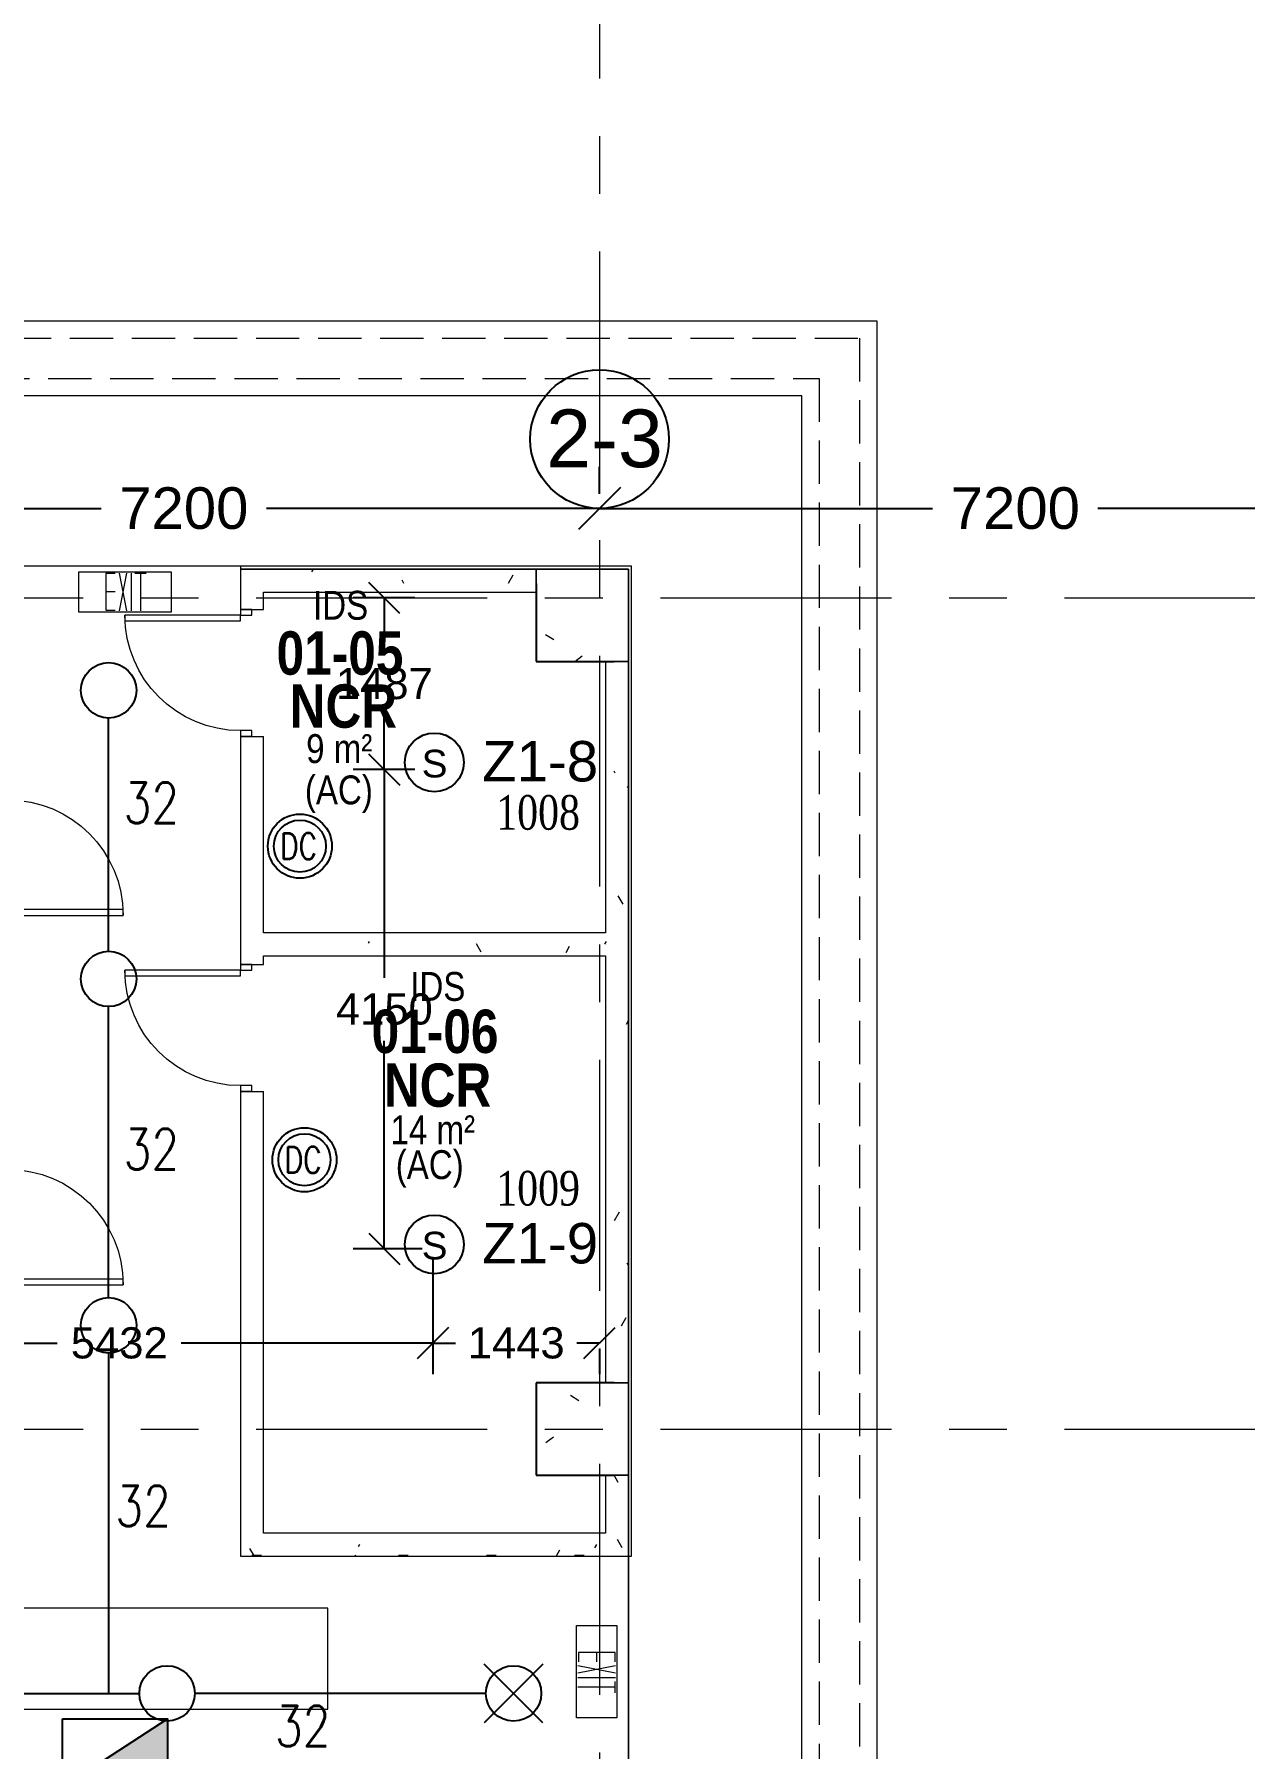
# Model space of a CAD drawing. Header units: millimetres. Extents: x -282761 to 137668, y -273845 to 94451.
# Drawn here: x 1926 to 12407, y -5993 to 8857 of the extents above; entities that cross this region are included whole.
import ezdxf

# ---------------------------------------------------------------- set-up
doc = ezdxf.new("R2010")
doc.units = ezdxf.units.MM
for name, pattern in [('BLK_2 - 1ST__2ND_STOREY_PLAN-archi clean_11 SEPT 2024$0$IDA - Grid Line', [3500, 2000, -500, 500, -500]), ('BLK_2 - 1ST__2ND_STOREY_PLAN-archi clean_11 SEPT 2024$0$IDA - Hidden 065', [537.5, 375, -162.5]), ('HIDDEN2', [4.7625, 3.175, -1.5875])]:
    doc.linetypes.add(name, pattern=pattern)
doc.layers.get('Defpoints').update_dxf_attribs({"color": 8})
for name, color, linetype in [('ADRESS', 42, 'Continuous'), ('DIM', 8, 'Continuous'), ('M-_FIRE----_E-', 14, 'Continuous'), ('M-_FIRESMOKE_E-', 1, 'Continuous'), ('M-_FIRESPRK_T-', 7, 'Continuous'), ('M-_SPRKBEAM_E-', 12, 'HIDDEN2'), ('M-_SPRKPIEX_E-', 1, 'Continuous'), ('M-FIRE----_E-', 12, 'Continuous'), ('ROOMNAME', 7, 'Continuous'), ('SITE DIM', 5, 'Continuous'), ('ZONENAME', 152, 'Continuous')]:
    doc.layers.add(name, color=color, linetype=linetype)
for name, color, linetype, lineweight in [('BLK_2 - 1ST__2ND_STOREY_PLAN-archi clean_11 SEPT 2024$0$0-1', 8, 'Continuous', 5), ('BLK_2 - 1ST__2ND_STOREY_PLAN-archi clean_11 SEPT 2024$0$1599_DB_A_BLK2_HQ_R21- LINKVIEW_BLK2_1ST STOREY Toilet JOH$0$A-_DETA----_ED', 8, 'Continuous', 9), ('BLK_2 - 1ST__2ND_STOREY_PLAN-archi clean_11 SEPT 2024$0$1599_DB_A_BLK2_HQ_R21- LINKVIEW_BLK2_1ST STOREY Toilet JOH$0$E-_LIGT----_E', 8, 'Continuous', 9), ('BLK_2 - 1ST__2ND_STOREY_PLAN-archi clean_11 SEPT 2024$0$1599_DB_A_BLK2_HQ_R21- LINKVIEW_BLK2_1ST STOREY Toilet JOH$0$S-_COLN----_E', 8, 'Continuous', 9), ('BLK_2 - 1ST__2ND_STOREY_PLAN-archi clean_11 SEPT 2024$0$_CATCHMENT_DRAIN', 8, 'Continuous', 0), ('BLK_2 - 1ST__2ND_STOREY_PLAN-archi clean_11 SEPT 2024$0$_CATCHMENT_DRAIN_HD', 8, 'BLK_2 - 1ST__2ND_STOREY_PLAN-archi clean_11 SEPT 2024$0$IDA - Hidden 065', 0), ('BLK_2 - 1ST__2ND_STOREY_PLAN-archi clean_11 SEPT 2024$0$A-_ANOT----_D-1', 8, 'Continuous', 9), ('BLK_2 - 1ST__2ND_STOREY_PLAN-archi clean_11 SEPT 2024$0$A-_DETA----_ED-2', 8, 'Continuous', 9), ('BLK_2 - 1ST__2ND_STOREY_PLAN-archi clean_11 SEPT 2024$0$A-_DOOR----_E-1', 8, 'Continuous', 9), ('BLK_2 - 1ST__2ND_STOREY_PLAN-archi clean_11 SEPT 2024$0$A-_FLOR----_E', 8, 'Continuous', 9), ('BLK_2 - 1ST__2ND_STOREY_PLAN-archi clean_11 SEPT 2024$0$A-_FURT----_E-1', 8, 'Continuous', 9), ('BLK_2 - 1ST__2ND_STOREY_PLAN-archi clean_11 SEPT 2024$0$A-_WALL----_E', 8, 'Continuous', 9), ('BLK_2 - 1ST__2ND_STOREY_PLAN-archi clean_11 SEPT 2024$0$A-_WALL----_E-1', 8, 'Continuous', 18), ('BLK_2 - 1ST__2ND_STOREY_PLAN-archi clean_11 SEPT 2024$0$A-_WALL----_H-1', 8, 'Continuous', 9), ('BLK_2 - 1ST__2ND_STOREY_PLAN-archi clean_11 SEPT 2024$0$A-_WALL----_H-2', 8, 'Continuous', 9), ('BLK_2 - 1ST__2ND_STOREY_PLAN-archi clean_11 SEPT 2024$0$A-_WALLPRTN_E-1', 8, 'Continuous', 18), ('BLK_2 - 1ST__2ND_STOREY_PLAN-archi clean_11 SEPT 2024$0$E-_LIGT----_E', 8, 'Continuous', 9), ('BLK_2 - 1ST__2ND_STOREY_PLAN-archi clean_11 SEPT 2024$0$S-_ANOTGRID_E-1', 8, 'BLK_2 - 1ST__2ND_STOREY_PLAN-archi clean_11 SEPT 2024$0$IDA - Grid Line', 9), ('BLK_2 - 1ST__2ND_STOREY_PLAN-archi clean_11 SEPT 2024$0$S-_COLN----_E', 8, 'Continuous', 9), ('BLK_2 - 1ST__2ND_STOREY_PLAN-archi clean_11 SEPT 2024$0$S-_COLN----_E-1', 8, 'Continuous', 25), ('BLK_2 - 1ST__2ND_STOREY_PLAN-archi clean_11 SEPT 2024$0$S-_COLN----_E-2', 8, 'Continuous', 9)]:
    doc.layers.add(name, color=color, linetype=linetype, lineweight=lineweight)
doc.styles.add('BLK_2 - 1ST__2ND_STOREY_PLAN_12  JUNE 2024$0$Arial Narrow_2', font='ARIALN.TTF', dxfattribs={"height": 500})
doc.styles.add('BLK_2 - 1ST__2ND_STOREY_PLAN_12  JUNE 2024$0$Arial Narrow_4', font='ARIALN.TTF', dxfattribs={"height": 375})
doc.styles.add('BLK_2 - 1ST__2ND_STOREY_PLAN_12  JUNE 2024$0$Arial Narrow_B_2', font='ARIALNB.TTF', dxfattribs={"height": 500})
doc.styles.add('Simplex', font='SIMPLEX.shx', dxfattribs={"width": 0.8, "height": 2.5})
doc.styles.get("Standard").update_dxf_attribs({"font": 'arial.ttf'})
doc.styles.add('TIME', font='times.ttf', dxfattribs={"width": 0.8})
doc.styles.add('TW_Romans', font='romans.shx', dxfattribs={"width": 0.8})
doc.dimstyles.new('DIM 150', dxfattribs={"dimscale": 1500, "dimtxt": 0.18, "dimasz": 0.18, "dimexe": 0.18, "dimexo": 0.0625, "dimgap": 0.09, "dimtad": 0, "dimtih": 1, "dimtoh": 1, "dimdec": 0, "dimzin": 0, "dimdsep": 46, "dimtxsty": 'Standard', "dimblk": 'OBLIQUE', "dimcen": 0.09, "dimadec": 0, "dimazin": 0, "dimtfac": 1, "dimtdec": 0, "dimtofl": 0, "dimtmove": 0, "dimatfit": 3, "dimfxl": 1, "dimtolj": 1, "dimtzin": 0, "dimarcsym": 0})
doc.dimstyles.new('DIM 200', dxfattribs={"dimscale": 2000, "dimtxt": 0.18, "dimasz": 0.18, "dimexe": 0.18, "dimexo": 0.0625, "dimgap": 0.09, "dimtad": 0, "dimtih": 1, "dimtoh": 1, "dimdec": 0, "dimzin": 0, "dimdsep": 46, "dimtxsty": 'Standard', "dimblk": 'OBLIQUE', "dimcen": 0.09, "dimadec": 0, "dimazin": 0, "dimtfac": 1, "dimtdec": 0, "dimtofl": 0, "dimtmove": 0, "dimatfit": 3, "dimfxl": 1, "dimtolj": 1, "dimtzin": 0, "dimarcsym": 0})
pattern_1 = [(50, (0, 0), (1821.84, -159.39), [190.5, -2095.5]), (355, (0, 0), (-352.428, 1910.567), [152.4, -1676.4]), (100.451, (151.8, -13.3), (1469.426, 1751.166), [161.9, -1780.9]), (46.184, (0, 508), (2710.79, -420.428), [285.75, -3143.25]), (96.636, (226, 473), (2374.026, 2474.276), [242.85, -2671.35]), (351.184, (0, 508), (2374.05, 2474.25), [228.6, -2514.6]), (21, (254, 381), (1516.144, -1022.652), [190.5, -2095.5]), (326, (254, 381), (618.02, 1841.88), [152.4, -1676.4]), (71.451, (380.3, 295.8), (2134.171, 819.212), [161.9, -1780.9]), (37.5, (0, 0), (30.886, 845.5504), [83.82, -1572.26, 83.82, -1617.98, -1682.75]), (37.5, (0, 0), (30.886, 845.5504), [-3357.88, 83.82, -1598.93]), (7.5, (0, 0), (668.1966, 1001.806), [83.82, -886.46, 83.82, -1534.16, -641.35]), (7.5, (0, 0), (668.1966, 1001.806), [-2588.26, 83.82, -557.53]), (327.5, (-566.4, 0), (1355.9093, -57.2896), [83.82, -551.18, 83.82, -1897.38, -2628.9]), (327.5, (-566.4, 0), (1355.9093, -57.2896), [-2616.2, 83.82, -2545.08]), (317.5, (-820.4, 0), (1481.293, 254.266), [83.82, -741.68, 83.82, -1231.9, -1866.9]), (317.5, (-820.4, 0), (1481.293, 254.266), [-2141.22, 83.82, -1783.08])]
pattern_2 = [(0, (0, 0), (1016, 254), [83.82, -678.18, 83.82, -678.18, -4064]), (0, (0, 0), (1016, 254), [-1524, 83.82, -1440.18, 83.82, -678.18, -1778]), (0, (0, 0), (1016, 254), [-3810, 83.82, -424.18, 83.82, -1186.18]), (120, (381, 127), (-727.97045, 752.8818), [83.82, -678.18, 83.82, -678.18, -4064]), (120, (381, 127), (-727.97045, 752.8818), [-1524, 83.82, -1440.18, 83.82, -678.18, -1778]), (120, (381, 127), (-727.97045, 752.8818), [-3810, 83.82, -424.18, 83.82, -1186.18]), (240, (508, 635), (-288.02955, -1006.8818), [83.82, -678.18, 83.82, -678.18, -4064]), (240, (508, 635), (-288.02955, -1006.8818), [-1524, 83.82, -1440.18, 83.82, -678.18, -1778]), (240, (508, 635), (-288.02955, -1006.8818), [-3810, 83.82, -424.18, 83.82, -1186.18])]

# ---------------------------------------------------------------- blocks, each defined once
blk = doc.blocks.new('_Oblique')
at = {"color": 0, "linetype": 'ByBlock', "lineweight": -2}
blk.add_line((-0.5, -0.5), (0.5, 0.5), dxfattribs=at)
blk = doc.blocks.new('*D34')
at = {"layer": 'Defpoints', "color": 0, "transparency": 16777216}
for p in [(5316, 3975), (4957, 2488), (5316, 2488)]:
    blk.add_point(p, dxfattribs=at)
at = {"layer": 'SITE DIM', "color": 0, "lineweight": -2, "transparency": 16777216}
for p, q in [((5222, 3975), (4687, 3975)), ((4957, 3975), (4957, 3504)), ((4957, 2488), (4957, 2959)), ((5222, 2488), (4687, 2488))]:
    blk.add_line(p, q, dxfattribs=at)
at = {"layer": 'SITE DIM', "color": 0, "lineweight": -2, "transparency": 16777216, "xscale": 270, "yscale": 270, "zscale": 270}
for p, rotation in [((4957, 3975), 90), ((4957, 2488), 270)]:
    blk.add_blockref('_Oblique', p, dxfattribs=dict(at, rotation=rotation))
at = {"layer": 'SITE DIM', "color": 0, "transparency": 16777216, "insert": (4957, 3232), "char_height": 270, "attachment_point": 5}
blk.add_mtext('\\A1;1487', dxfattribs=at)
blk = doc.blocks.new('*D35')
at = {"layer": 'Defpoints', "color": 0, "transparency": 16777216}
for p in [(5316, 2488), (4957, -1662), (5378, -1662)]:
    blk.add_point(p, dxfattribs=at)
at = {"layer": 'SITE DIM', "color": 0, "lineweight": -2, "transparency": 16777216}
for p, q in [((5222, 2488), (4687, 2488)), ((4957, 2488), (4957, 686)), ((4957, -1662), (4957, 140)), ((5284, -1662), (4687, -1662))]:
    blk.add_line(p, q, dxfattribs=at)
at = {"layer": 'SITE DIM', "color": 0, "lineweight": -2, "transparency": 16777216, "xscale": 270, "yscale": 270, "zscale": 270}
for p, rotation in [((4957, 2488), 90), ((4957, -1662), 270)]:
    blk.add_blockref('_Oblique', p, dxfattribs=dict(at, rotation=rotation))
at = {"layer": 'SITE DIM', "color": 0, "transparency": 16777216, "insert": (4957, 413), "char_height": 270, "attachment_point": 5}
blk.add_mtext('\\A1;4150', dxfattribs=at)
blk = doc.blocks.new('*D36')
at = {"layer": 'Defpoints', "color": 0, "transparency": 16777216}
for p in [(5378, -1662), (5378, -2479), (6821, -2437)]:
    blk.add_point(p, dxfattribs=at)
at = {"layer": 'SITE DIM', "color": 0, "lineweight": -2, "transparency": 16777216}
for p, q in [((5378, -1756), (5378, -2749)), ((5378, -2479), (5574, -2479)), ((6821, -2479), (6625, -2479)), ((6821, -2530), (6821, -2749))]:
    blk.add_line(p, q, dxfattribs=at)
at = {"layer": 'SITE DIM', "color": 0, "lineweight": -2, "transparency": 16777216, "xscale": 270, "yscale": 270, "zscale": 270, "rotation": 180}
blk.add_blockref('_Oblique', (5378, -2479), dxfattribs=at)
at = {"layer": 'SITE DIM', "color": 0, "lineweight": -2, "transparency": 16777216, "xscale": 270, "yscale": 270, "zscale": 270}
blk.add_blockref('_Oblique', (6821, -2479), dxfattribs=at)
at = {"layer": 'SITE DIM', "color": 0, "transparency": 16777216, "insert": (6099, -2479), "char_height": 270, "attachment_point": 5}
blk.add_mtext('\\A1;1443', dxfattribs=at)
blk = doc.blocks.new('*D37')
at = {"layer": 'Defpoints', "color": 0, "transparency": 16777216}
for p in [(-54, -675), (5378, -1662), (-54, -2479)]:
    blk.add_point(p, dxfattribs=at)
at = {"layer": 'SITE DIM', "color": 0, "lineweight": -2, "transparency": 16777216}
for p, q in [((-54, -768), (-54, -2749)), ((5378, -1756), (5378, -2749)), ((-54, -2479), (2125, -2479)), ((5378, -2479), (3199, -2479))]:
    blk.add_line(p, q, dxfattribs=at)
at = {"layer": 'SITE DIM', "color": 0, "lineweight": -2, "transparency": 16777216, "xscale": 270, "yscale": 270, "zscale": 270, "rotation": 180}
blk.add_blockref('_Oblique', (-54, -2479), dxfattribs=at)
at = {"layer": 'SITE DIM', "color": 0, "lineweight": -2, "transparency": 16777216, "xscale": 270, "yscale": 270, "zscale": 270}
blk.add_blockref('_Oblique', (5378, -2479), dxfattribs=at)
at = {"layer": 'SITE DIM', "color": 0, "transparency": 16777216, "insert": (2662, -2479), "char_height": 270, "attachment_point": 5}
blk.add_mtext('\\A1;5432', dxfattribs=at)
blk = doc.blocks.new('fire0101')
at = {"color": 0, "linetype": 'Continuous'}
blk.add_circle((0, 0), 100, dxfattribs=at)
blk = doc.blocks.new('Under B spk')
for p, q in [((318, -318), (-318, 318)), ((318, 318), (-318, -318))]:
    blk.add_line(p, q)
blk.add_circle((0, 0), 300)
blk = doc.blocks.new('SMOKE')
at = {"layer": 'M-_FIRESMOKE_E-'}
blk.add_circle((0, 0), 255, dxfattribs=at)
blk.add_text('S', height=240, dxfattribs=at).set_placement((-110, -130))
blk = doc.blocks.new('Extinguisher')
at = {"layer": 'M-FIRE----_E-'}
for radius in [185.1, 150.3]:
    blk.add_circle((0, 0), radius, dxfattribs=at)
at = {"color": 7, "style": 'TW_Romans', "width": 0.8}
blk.add_text('DC', height=150, dxfattribs=at).set_placement((-116.1, -75.7))
blk = doc.blocks.new('FM200 PANEL')
at = {"ltscale": 0.1}
h = blk.add_hatch(color=256, dxfattribs=at)
h.dxf.hatch_style = 1
h.paths.add_polyline_path([(-59571, -55914), (-60480, -56505), (-59571, -56505)])
blk.add_line((-60480, -56505), (-59571, -55914), dxfattribs=at)
blk.add_lwpolyline([(-60480, -55914), (-59571, -55914), (-59571, -56505), (-60480, -56505)], close=True, dxfattribs=at)
blk = doc.blocks.new('*D109')
at = {"layer": 'Defpoints', "color": 0, "transparency": 16777216}
for p in [(-379, 4751), (6821, 4751), (6821, 4751)]:
    blk.add_point(p, dxfattribs=at)
at = {"layer": 'DIM', "color": 0, "lineweight": -2, "transparency": 16777216}
for p, q in [((-379, 4876), (-379, 5111)), ((6821, 4876), (6821, 5111)), ((-379, 4751), (2505, 4751)), ((6821, 4751), (3936, 4751))]:
    blk.add_line(p, q, dxfattribs=at)
at = {"layer": 'DIM', "color": 0, "lineweight": -2, "transparency": 16777216, "xscale": 360, "yscale": 360, "zscale": 360, "rotation": 180}
blk.add_blockref('_Oblique', (-379, 4751), dxfattribs=at)
at = {"layer": 'DIM', "color": 0, "lineweight": -2, "transparency": 16777216, "xscale": 360, "yscale": 360, "zscale": 360}
blk.add_blockref('_Oblique', (6821, 4751), dxfattribs=at)
at = {"layer": 'DIM', "color": 0, "transparency": 16777216, "insert": (3221, 4751), "char_height": 360, "attachment_point": 5}
blk.add_mtext('\\A1;7200', dxfattribs=at)
blk = doc.blocks.new('*D110')
at = {"layer": 'Defpoints', "color": 0, "transparency": 16777216}
for p in [(6821, 4751), (14021, 4751), (14021, 4751)]:
    blk.add_point(p, dxfattribs=at)
at = {"layer": 'DIM', "color": 0, "lineweight": -2, "transparency": 16777216}
for p, q in [((6821, 4876), (6821, 5111)), ((14021, 4876), (14021, 5111)), ((6821, 4751), (9705, 4751)), ((14021, 4751), (11136, 4751))]:
    blk.add_line(p, q, dxfattribs=at)
at = {"layer": 'DIM', "color": 0, "lineweight": -2, "transparency": 16777216, "xscale": 360, "yscale": 360, "zscale": 360, "rotation": 180}
blk.add_blockref('_Oblique', (6821, 4751), dxfattribs=at)
at = {"layer": 'DIM', "color": 0, "lineweight": -2, "transparency": 16777216, "xscale": 360, "yscale": 360, "zscale": 360}
blk.add_blockref('_Oblique', (14021, 4751), dxfattribs=at)
at = {"layer": 'DIM', "color": 0, "transparency": 16777216, "insert": (10421, 4751), "char_height": 360, "attachment_point": 5}
blk.add_mtext('\\A1;7200', dxfattribs=at)
blk = doc.blocks.new('BLK_2 - 1ST__2ND_STOREY_PLAN-archi clean_11 SEPT 2024$0$IDA - Exit Sign - IDA - Exit Sign - One Side-2587573-BLK 2 1ST STOREY PLAN')
at = {"layer": 'BLK_2 - 1ST__2ND_STOREY_PLAN-archi clean_11 SEPT 2024$0$A-_DETA----_ED-2'}
for p, q in [((-164, -115), (-164, -433)), ((-84, -115), (-164, -115)), ((-49, -113), (14, -438)), ((14, -113), (-49, -438)), ((55, -113), (55, -438)), ((185, -115), (85, -115)), ((135, -115), (135, -438)), ((-84, -275), (-164, -275)), ((-164, -433), (-84, -433))]:
    blk.add_line(p, q, dxfattribs=at)
at = {"layer": 'BLK_2 - 1ST__2ND_STOREY_PLAN-archi clean_11 SEPT 2024$0$E-_LIGT----_E'}
for p, q in [((-400, -450), (-400, -100)), ((-400, -100), (400, -100)), ((400, -100), (400, -450)), ((400, -450), (-400, -450))]:
    blk.add_line(p, q, dxfattribs=at)
blk = doc.blocks.new('BLK_2 - 1ST__2ND_STOREY_PLAN-archi clean_11 SEPT 2024$0$IDA - F - Single - Swing - 1100L X 2200H - B2-FTD02 - 2HR-3463516-BLK 2 1ST STOREY PLAN')
at = {"layer": 'BLK_2 - 1ST__2ND_STOREY_PLAN-archi clean_11 SEPT 2024$0$A-_DOOR----_E-1'}
for p, q in [((-550, 50), (-500, 50)), ((-550, -50), (-550, 50)), ((-500, 50), (-500, -50)), ((500, 50), (550, 50)), ((500, -50), (500, 50)), ((550, 50), (550, -50)), ((-500, -50), (-550, -50)), ((450, -50), (500, -50)), ((450, -1050), (450, -50)), ((500, -50), (500, -1050)), ((550, -50), (500, -50)), ((500, -1050), (450, -1050))]:
    blk.add_line(p, q, dxfattribs=at)
blk.add_arc((500, -50), 1000, 180, 270, dxfattribs=at)
blk = doc.blocks.new('BLK_2 - 1ST__2ND_STOREY_PLAN-archi clean_11 SEPT 2024$0$1599_DB_A_BLK2_HQ_R21_rvt-1-BLK 2 1ST STOREY PLAN')
at = {"layer": 'BLK_2 - 1ST__2ND_STOREY_PLAN-archi clean_11 SEPT 2024$0$A-_WALL----_H-1'}
h = blk.add_hatch(dxfattribs=at)
h.set_pattern_fill('FP_3', color=256, style=0, pattern_type=2)
h.set_pattern_definition(pattern_2)
h.paths.add_polyline_path([(-124361, -41827), (-124361, -41727), (-127496, -41727), (-127496, -41827), (-124367, -41827)])
h = blk.add_hatch(dxfattribs=at)
h.set_pattern_fill('FP_3', color=256, style=0, pattern_type=2)
h.set_pattern_definition(pattern_2)
h.paths.add_polyline_path([(-124361, -47052), (-124361, -46952), (-127596, -46952), (-127596, -47052)])
at = {"layer": 'BLK_2 - 1ST__2ND_STOREY_PLAN-archi clean_11 SEPT 2024$0$A-_WALL----_H-2'}
h = blk.add_hatch(dxfattribs=at)
h.set_pattern_fill('FP_3', color=256, style=0, pattern_type=2)
h.set_pattern_definition(pattern_2)
h.paths.add_polyline_path([(-125036, -38627), (-125036, -38502), (-127596, -38502), (-127596, -38627), (-127071, -38627)])
h = blk.add_hatch(dxfattribs=at)
h.set_pattern_fill('FP_3', color=256, style=0, pattern_type=2)
h.set_pattern_definition(pattern_2)
h.paths.add_polyline_path([(-124236, -47052), (-124236, -46352), (-124361, -46352), (-124361, -47052)])
h.paths.add_polyline_path([(-124236, -45552), (-124236, -39302), (-124361, -39302), (-124361, -45552)])
at = {"layer": 'BLK_2 - 1ST__2ND_STOREY_PLAN-archi clean_11 SEPT 2024$0$S-_COLN----_E-2'}
h = blk.add_hatch(dxfattribs=at)
h.set_pattern_fill('FP_2', color=256, style=0, pattern_type=2)
h.set_pattern_definition(pattern_1)
h.paths.add_polyline_path([(-125036, -39302), (-124236, -39302), (-124236, -38502), (-125036, -38502), (-125036, -39112)])
h = blk.add_hatch(dxfattribs=at)
h.set_pattern_fill('FP_2', color=256, style=0, pattern_type=2)
h.set_pattern_definition(pattern_1)
h.paths.add_polyline_path([(-125036, -46352), (-124236, -46352), (-124236, -45552), (-125036, -45552), (-125036, -45595)])
at = {"layer": 'BLK_2 - 1ST__2ND_STOREY_PLAN-archi clean_11 SEPT 2024$0$A-_FLOR----_E'}
for p, q in [((-122736, -37002), (-140936, -37002)), ((-122736, -55577), (-122736, -37002)), ((-125036, -38502), (-127596, -38502)), ((-127596, -38502), (-124236, -38502)), ((-124236, -38502), (-125036, -38502)), ((-124236, -39302), (-124236, -38502)), ((-124236, -38502), (-124236, -38627)), ((-124236, -38627), (-124236, -47052)), ((-124236, -45552), (-124236, -39302)), ((-124236, -46352), (-124236, -45552)), ((-124236, -47052), (-124236, -46352)), ((-124236, -57077), (-124236, -47052)), ((-124236, -47052), (-124236, -57077))]:
    blk.add_line(p, q, dxfattribs=at)
at = {"layer": 'BLK_2 - 1ST__2ND_STOREY_PLAN-archi clean_11 SEPT 2024$0$A-_WALL----_E'}
for p, q in [((-125036, -38502), (-127596, -38502)), ((-125036, -38627), (-125036, -38502)), ((-125036, -38502), (-124236, -38502)), ((-124236, -38627), (-124236, -39302)), ((-124236, -39302), (-124361, -39302)), ((-124236, -45552), (-124236, -39302)), ((-124361, -45552), (-124236, -45552)), ((-124236, -45552), (-124236, -46352)), ((-124236, -46352), (-124361, -46352)), ((-124236, -47052), (-124236, -46352))]:
    blk.add_line(p, q, dxfattribs=at)
at = {"layer": 'BLK_2 - 1ST__2ND_STOREY_PLAN-archi clean_11 SEPT 2024$0$A-_WALL----_E-1'}
for p, q in [((-127596, -38477), (-133011, -38477)), ((-124211, -38477), (-127596, -38477)), ((-127596, -38477), (-127596, -38627)), ((-124211, -38502), (-124211, -38477)), ((-124211, -38627), (-124211, -38502)), ((-127396, -38702), (-125036, -38702)), ((-124211, -47052), (-124211, -38627)), ((-124436, -39302), (-124436, -41652)), ((-124436, -41852), (-124436, -45552)), ((-124436, -46352), (-124436, -46852)), ((-124361, -47052), (-124211, -47052))]:
    blk.add_line(p, q, dxfattribs=at)
at = {"layer": 'BLK_2 - 1ST__2ND_STOREY_PLAN-archi clean_11 SEPT 2024$0$A-_WALLPRTN_E-1'}
for p, q in [((-127596, -38627), (-127596, -38852)), ((-127396, -38852), (-127396, -38702)), ((-127596, -38852), (-127496, -38852)), ((-127496, -39952), (-127596, -39952)), ((-127596, -39952), (-127596, -41927)), ((-127396, -41652), (-127396, -39952)), ((-124436, -41652), (-127396, -41652)), ((-127396, -41927), (-127396, -41852)), ((-127396, -41852), (-124436, -41852)), ((-127596, -41927), (-127496, -41927)), ((-127496, -43027), (-127596, -43027)), ((-127596, -43027), (-127596, -46952)), ((-127396, -46852), (-127396, -43027)), ((-124436, -46852), (-127396, -46852)), ((-127596, -46952), (-127596, -47052)), ((-127596, -47052), (-124361, -47052))]:
    blk.add_line(p, q, dxfattribs=at)
for points in [[(-127596, -38852), (-127396, -38852)], [(-127596, -39952), (-127396, -39952)], [(-127596, -41927), (-127396, -41927)], [(-127596, -43027), (-127396, -43027)]]:
    blk.add_lwpolyline(points, dxfattribs=at)
at = {"layer": 'BLK_2 - 1ST__2ND_STOREY_PLAN-archi clean_11 SEPT 2024$0$S-_COLN----_E'}
for p, q in [((-124236, -38502), (-125036, -38502)), ((-125036, -38502), (-125036, -38627)), ((-124236, -38627), (-124236, -38502)), ((-124236, -39302), (-124236, -38627)), ((-124361, -39302), (-124236, -39302)), ((-124236, -45552), (-124361, -45552)), ((-124236, -46352), (-124236, -45552)), ((-124361, -46352), (-124236, -46352))]:
    blk.add_line(p, q, dxfattribs=at)
at = {"layer": 'BLK_2 - 1ST__2ND_STOREY_PLAN-archi clean_11 SEPT 2024$0$S-_COLN----_E-1'}
for p, q in [((-125036, -38627), (-125036, -39302)), ((-125036, -39302), (-124361, -39302)), ((-124361, -45552), (-125036, -45552)), ((-125036, -45552), (-125036, -46352)), ((-125036, -46352), (-124361, -46352))]:
    blk.add_line(p, q, dxfattribs=at)
at = {"layer": 'BLK_2 - 1ST__2ND_STOREY_PLAN-archi clean_11 SEPT 2024$0$A-_DOOR----_E-1'}
for p, xscale, rotation in [((-127546, -39402), -1, 270), ((-129661, -41002), -1.000000000000003, 90), ((-127546, -42477), -1, 270), ((-129661, -44202), -1.000000000000003, 90)]:
    blk.add_blockref('BLK_2 - 1ST__2ND_STOREY_PLAN-archi clean_11 SEPT 2024$0$IDA - F - Single - Swing - 1100L X 2200H - B2-FTD02 - 2HR-3463516-BLK 2 1ST STOREY PLAN', p, dxfattribs=dict(at, xscale=xscale, rotation=rotation))
at = {"layer": 'BLK_2 - 1ST__2ND_STOREY_PLAN-archi clean_11 SEPT 2024$0$A-_FURT----_E-1'}
blk.add_blockref('BLK_2 - 1ST__2ND_STOREY_PLAN-archi clean_11 SEPT 2024$0$IDA - Exit Sign - IDA - Exit Sign - One Side-2587573-BLK 2 1ST STOREY PLAN', (-128596, -38425), dxfattribs=at)
at = {"layer": 'BLK_2 - 1ST__2ND_STOREY_PLAN-archi clean_11 SEPT 2024$0$A-_FURT----_E-1', "rotation": 270}
blk.add_blockref('BLK_2 - 1ST__2ND_STOREY_PLAN-archi clean_11 SEPT 2024$0$IDA - Exit Sign - IDA - Exit Sign - One Side-2587573-BLK 2 1ST STOREY PLAN', (-124236, -48052), dxfattribs=at)
blk = doc.blocks.new('BLK_2 - 1ST__2ND_STOREY_PLAN-archi clean_11 SEPT 2024$0$Spot Elevations - 16L x 3_5H - FFL - Magentar-4680237-BLK 2 1ST STOREY PLAN')
at = {"layer": 'BLK_2 - 1ST__2ND_STOREY_PLAN-archi clean_11 SEPT 2024$0$A-_ANOT----_D-1'}
for p, q in [((16, 3.5), (0, 3.5)), ((0, 3.5), (0, 0)), ((16, 0), (16, 3.5)), ((0, 0), (16, 0))]:
    blk.add_line(p, q, dxfattribs=at)
blk = doc.blocks.new('BLK_2 - 1ST__2ND_STOREY_PLAN-archi clean_11 SEPT 2024$0$1599_DB_A_BLK2_HQ_R21- LINKVIEW_BLK2_1ST STOREY Toilet JOH$0$IDA - Exit Sign - IDA - Exit Sign - One Side-2587573-LINKVIEW_BLK2_1ST STOREY')
at = {"layer": 'BLK_2 - 1ST__2ND_STOREY_PLAN-archi clean_11 SEPT 2024$0$1599_DB_A_BLK2_HQ_R21- LINKVIEW_BLK2_1ST STOREY Toilet JOH$0$A-_DETA----_ED'}
for p, q in [((-164, -115), (-164, -433)), ((-84, -115), (-164, -115)), ((-49, -113), (14, -438)), ((14, -113), (-49, -438)), ((55, -113), (55, -438)), ((185, -115), (85, -115)), ((135, -115), (135, -438)), ((-84, -275), (-164, -275)), ((-164, -433), (-84, -433))]:
    blk.add_line(p, q, dxfattribs=at)
at = {"layer": 'BLK_2 - 1ST__2ND_STOREY_PLAN-archi clean_11 SEPT 2024$0$1599_DB_A_BLK2_HQ_R21- LINKVIEW_BLK2_1ST STOREY Toilet JOH$0$E-_LIGT----_E'}
for p, q in [((-400, -450), (-400, -100)), ((-400, -100), (400, -100)), ((400, -100), (400, -450)), ((400, -450), (-400, -450))]:
    blk.add_line(p, q, dxfattribs=at)
blk = doc.blocks.new('BLK_2 - 1ST__2ND_STOREY_PLAN-archi clean_11 SEPT 2024')
at = {"layer": 'BLK_2 - 1ST__2ND_STOREY_PLAN-archi clean_11 SEPT 2024$0$1599_DB_A_BLK2_HQ_R21- LINKVIEW_BLK2_1ST STOREY Toilet JOH$0$S-_COLN----_E'}
blk.add_line((-122736, -55577), (-122736, -37002), dxfattribs=at)
at = {"layer": 'BLK_2 - 1ST__2ND_STOREY_PLAN-archi clean_11 SEPT 2024$0$_CATCHMENT_DRAIN'}
for p, q in [((-141586, -36352), (-122086, -36352)), ((-122086, -36352), (-122086, -54977)), ((-122736, -37002), (-140936, -37002)), ((-122736, -55577), (-122736, -37002))]:
    blk.add_line(p, q, dxfattribs=at)
at = {"layer": 'BLK_2 - 1ST__2ND_STOREY_PLAN-archi clean_11 SEPT 2024$0$_CATCHMENT_DRAIN_HD'}
for p, q in [((-141436, -36502), (-122236, -36502)), ((-122236, -36502), (-122236, -55127)), ((-141086, -36852), (-122586, -36852)), ((-122586, -36852), (-122586, -55427))]:
    blk.add_line(p, q, dxfattribs=at)
at = {"layer": 'BLK_2 - 1ST__2ND_STOREY_PLAN-archi clean_11 SEPT 2024$0$S-_ANOTGRID_E-1'}
for p, q in [((-124486, -28753), (-124486, -124071)), ((-141459, -38752), (-97514, -38752)), ((-141459, -38752), (-97514, -38752)), ((-141459, -38752), (-97514, -38752)), ((-141459, -45952), (-97514, -45952))]:
    blk.add_line(p, q, dxfattribs=at)
at = {"layer": 'BLK_2 - 1ST__2ND_STOREY_PLAN-archi clean_11 SEPT 2024$0$0-1'}
blk.add_blockref('BLK_2 - 1ST__2ND_STOREY_PLAN-archi clean_11 SEPT 2024$0$1599_DB_A_BLK2_HQ_R21_rvt-1-BLK 2 1ST STOREY PLAN', (0, 0), dxfattribs=at)
at = {"layer": 'BLK_2 - 1ST__2ND_STOREY_PLAN-archi clean_11 SEPT 2024$0$1599_DB_A_BLK2_HQ_R21- LINKVIEW_BLK2_1ST STOREY Toilet JOH$0$S-_COLN----_E', "rotation": 270}
blk.add_blockref('BLK_2 - 1ST__2ND_STOREY_PLAN-archi clean_11 SEPT 2024$0$1599_DB_A_BLK2_HQ_R21- LINKVIEW_BLK2_1ST STOREY Toilet JOH$0$IDA - Exit Sign - IDA - Exit Sign - One Side-2587573-LINKVIEW_BLK2_1ST STOREY', (-124236, -48052), dxfattribs=at)
at = {"layer": 'BLK_2 - 1ST__2ND_STOREY_PLAN-archi clean_11 SEPT 2024$0$A-_ANOT----_D-1', "xscale": 249.9999999999999, "yscale": 249.9999999999999, "zscale": 249.9999999999999}
blk.add_blockref('BLK_2 - 1ST__2ND_STOREY_PLAN-archi clean_11 SEPT 2024$0$Spot Elevations - 16L x 3_5H - FFL - Magentar-4680237-BLK 2 1ST STOREY PLAN', (-130839, -48377), dxfattribs=at)

msp = doc.modelspace()

# ---------------------------------------------------------------- linework, layer by layer
msp.add_circle((6820.7, 5350.9), 600)
at = {"layer": 'M-_SPRKBEAM_E-'}
msp.add_line((5836.3, -5513.6), (3316.3, -5513.6), dxfattribs=at)
at = {"layer": 'M-_SPRKPIEX_E-'}
for p, q in [((2570.2, 914.9), (2570.2, 2934.9)), ((2570.2, -2085.1), (2570.2, 434.9)), ((2570.2, -2565.1), (2570.2, -5513.6)), ((-102.3, -5513.6), (2836.3, -5513.6))]:
    msp.add_line(p, q, dxfattribs=at)

# ---------------------------------------------------------------- block references
at = {"layer": 'BLK_2 - 1ST__2ND_STOREY_PLAN-archi clean_11 SEPT 2024$0$_CATCHMENT_DRAIN'}
msp.add_blockref('BLK_2 - 1ST__2ND_STOREY_PLAN-archi clean_11 SEPT 2024', (131307.1, 42727.7), dxfattribs=at)
at = {"layer": 'M-_FIRE----_E-'}
msp.add_blockref('FM200 PANEL', (62651.1, 50180.3), dxfattribs=at)
at = {"layer": 'M-_FIRESMOKE_E-'}
for p in [(5390.7, 2550.3), (5390.7, -1624.7)]:
    msp.add_blockref('SMOKE', p, dxfattribs=at)
at = {"layer": 'M-_SPRKPIEX_E-', "xscale": 2.4, "yscale": 2.4, "zscale": 2.4, "rotation": 258.865011862231}
for p in [(2570.2, 3174.9), (2570.2, 674.9), (2570.2, -2325.1), (3076.3, -5513.6)]:
    msp.add_blockref('fire0101', p, dxfattribs=at)
at = {"layer": 'M-_SPRKPIEX_E-', "xscale": 0.8, "yscale": 0.8, "zscale": 0.8}
msp.add_blockref('Under B spk', (6076.3, -5513.6), dxfattribs=at)
at = {"layer": 'M-FIRE----_E-', "xscale": 1.5, "yscale": 1.5, "zscale": 1.5}
for p in [(4226.1, 1825.3), (4265.4, -891.5)]:
    msp.add_blockref('Extinguisher', p, dxfattribs=at)

# ---------------------------------------------------------------- texts
msp.add_text('2-3', height=500).set_placement((6359.1, 5107.4))
at = {"layer": 'ADRESS', "char_height": 300, "width": 1194.075, "attachment_point": 1, "style": 'TIME'}
for s, insert in [('1008', (5926.3, 2267.4)), ('1009', (5926.3, -987.9))]:
    msp.add_mtext(s, dxfattribs=dict(at, insert=insert))
at = {"layer": 'M-_FIRESPRK_T-', "style": 'Simplex', "width": 0.8}
for p in [(2700.5, 2025.7), (2700.5, -974.3), (2628.7, -4064.6), (4010.5, -5971.9)]:
    msp.add_text('32', height=350, dxfattribs=at).set_placement(p)
at = {"layer": 'ROOMNAME', "attachment_point": 1}
for s, insert, char_height, width, style in [('IDS', (4339.9, 4036.7), 250, 1843.881, 'BLK_2 - 1ST__2ND_STOREY_PLAN_12  JUNE 2024$0$Arial Narrow_2'), ('01-05', (4023.9, 3685.7), 375, 5150.842, 'BLK_2 - 1ST__2ND_STOREY_PLAN_12  JUNE 2024$0$Arial Narrow_B_2'), ('NCR', (4137.6, 3226.1), 375, 1503.164, 'BLK_2 - 1ST__2ND_STOREY_PLAN_12  JUNE 2024$0$Arial Narrow_B_2'), ('9 m²', (4280.3, 2795.2), 250, 1062.236, 'BLK_2 - 1ST__2ND_STOREY_PLAN_12  JUNE 2024$0$Arial Narrow_4'), ('(AC)', (4269.4, 2437.5), 250, 1102.32, 'BLK_2 - 1ST__2ND_STOREY_PLAN_12  JUNE 2024$0$Arial Narrow_4'), ('IDS', (5181.6, 735.2), 250, 1843.881, 'BLK_2 - 1ST__2ND_STOREY_PLAN_12  JUNE 2024$0$Arial Narrow_2'), ('01-06', (4847.2, 408.8), 375, 5150.842, 'BLK_2 - 1ST__2ND_STOREY_PLAN_12  JUNE 2024$0$Arial Narrow_B_2'), ('NCR', (4953.5, -57.3), 375, 1503.164, 'BLK_2 - 1ST__2ND_STOREY_PLAN_12  JUNE 2024$0$Arial Narrow_B_2'), ('14 m²', (5011, -506.5), 250, 1362.869, 'BLK_2 - 1ST__2ND_STOREY_PLAN_12  JUNE 2024$0$Arial Narrow_4'), ('(AC)', (5056.1, -808.6), 250, 1102.32, 'BLK_2 - 1ST__2ND_STOREY_PLAN_12  JUNE 2024$0$Arial Narrow_4')]:
    msp.add_mtext(s, dxfattribs=dict(at, insert=insert, char_height=char_height, width=width, style=style))
at = {"layer": 'ZONENAME', "char_height": 350, "width": 1018.47, "attachment_point": 1}
for s, insert in [('\\pi22.195;Z1-8', (5781.3, 2735.8)), ('\\pi22.195;Z1-9', (5781.3, -1439.2))]:
    msp.add_mtext(s, dxfattribs=dict(at, insert=insert))

# ---------------------------------------------------------------- dimensions: what is measured, and where the dimension line sits
at = {"layer": 'DIM'}
for base, p1, p2, picture, middle in [((6820.7, 4750.9), (-379.3, 4750.9), (6820.7, 4750.9), '*D109', (3220.7, 4750.9)), ((14020.7, 4750.9), (6820.7, 4750.9), (14020.7, 4750.9), '*D110', (10420.7, 4750.9))]:
    dim = msp.add_linear_dim(base=base, p1=p1, p2=p2, dimstyle='DIM 200', override={"dimtmove": 1}, dxfattribs=at)
    dim.commit()
    dim.dimension.update_dxf_attribs({"geometry": picture, "text_midpoint": middle})
at = {"layer": 'SITE DIM'}
dim = msp.add_linear_dim(base=(4956.635036, 2487.8415224), p1=(5316.1805851, 3975.3415224), p2=(5315.7092528, 2487.8415224), angle=90, dimstyle='DIM 150', dxfattribs=at)
dim.commit()
dim.dimension.update_dxf_attribs({"geometry": '*D34', "text_midpoint": (4956.635036, 3231.5915224)})
dim = msp.add_linear_dim(base=(4956.6, -1662.2), p1=(5315.7, 2487.8), p2=(5378.2, -1662.2), angle=90, dimstyle='DIM 150', override={"dimtmove": 1}, dxfattribs=at)
dim.commit()
dim.dimension.update_dxf_attribs({"geometry": '*D35', "text_midpoint": (4956.6, 412.8)})
dim = msp.add_linear_dim(base=(-54.2907472, -2479.2496425), p1=(5378.2092528, -1662.1584776), p2=(-54.2907472, -674.6584777), dimstyle='DIM 150', override={"dimtmove": 1}, dxfattribs=at)
dim.commit()
dim.dimension.update_dxf_attribs({"geometry": '*D37', "text_midpoint": (2661.9592528, -2479.2496425)})
dim = msp.add_linear_dim(base=(5378.2092528, -2479.2496425), p1=(6820.7092528, -2436.6312993), p2=(5378.2092528, -1662.1584776), dimstyle='DIM 150', dxfattribs=at)
dim.commit()
dim.dimension.update_dxf_attribs({"geometry": '*D36', "text_midpoint": (6099.4592528, -2479.2496425)})

doc.saveas('drawing.dxf')
